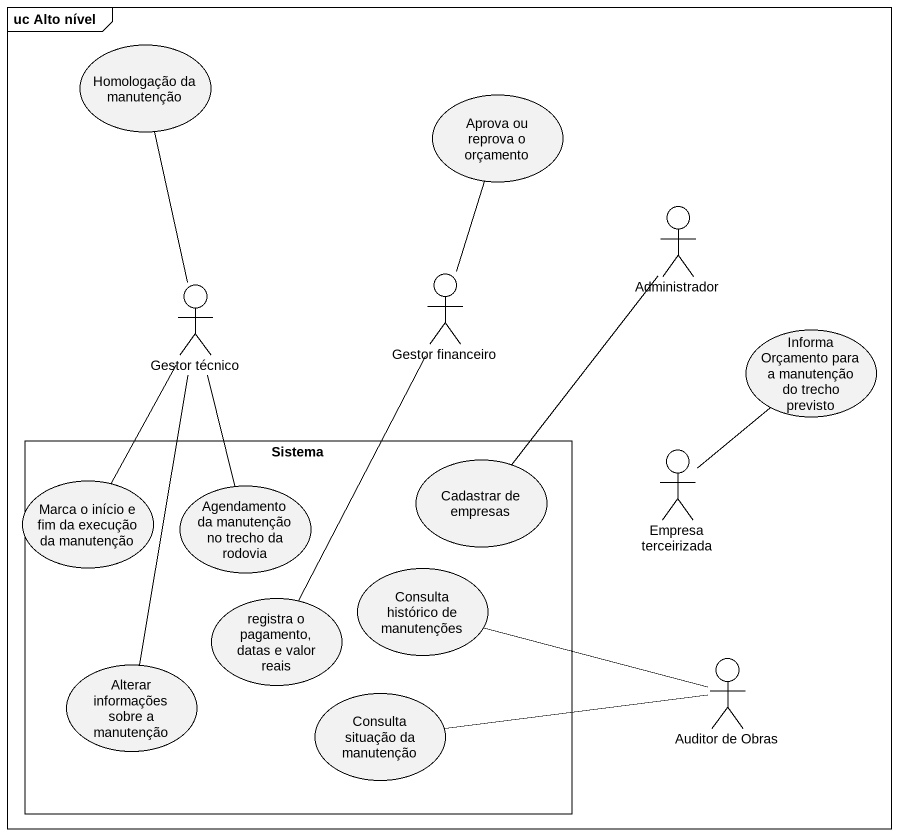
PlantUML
@startuml
mainframe uc Alto nível
usecase "Homologação da manutenção" as Homologação_da_manutenção
usecase "Aprova ou reprova o orçamento" as Aprova_ou_reprova_o
actor Administrador
actor "Gestor técnico" as Gestor_técnico
actor "Gestor financeiro" as Gestor_financeiro
usecase "Informa Orçamento para a manutenção do trecho previsto" as Informa_Orçamento_para_a
rectangle Sistema {
  usecase "Cadastrar de empresas" as Cadastrar_de_empresas
  usecase "Marca o início e fim da execução da manutenção" as Marca_o_início_e_fim_da
  usecase "Agendamento da manutenção no trecho da rodovia" as Agendamento_da_manutenção
  usecase "Consulta histórico de manutenções" as Consulta_histórico_de
  usecase "registra o pagamento, datas e valor reais" as registra_o_pagamento_datas
  usecase "Alterar informações sobre a manutenção" as Alterar_informações_sobre_a
  usecase "Consulta situação da manutenção" as Consulta_situação_da
}
actor "Empresa terceirizada" as Empresa_terceirizada
actor "Auditor de Obras" as Auditor_de_Obras
Gestor_técnico -up- Homologação_da_manutenção
Gestor_técnico -- Marca_o_início_e_fim_da
Gestor_técnico -- Agendamento_da_manutenção
Gestor_técnico -- Alterar_informações_sobre_a
Gestor_financeiro -up- Aprova_ou_reprova_o
Gestor_financeiro -- registra_o_pagamento_datas
Cadastrar_de_empresas -up- Administrador
Empresa_terceirizada -up- Informa_Orçamento_para_a
Auditor_de_Obras -left- Consulta_histórico_de
Auditor_de_Obras -left- Consulta_situação_da
@enduml
